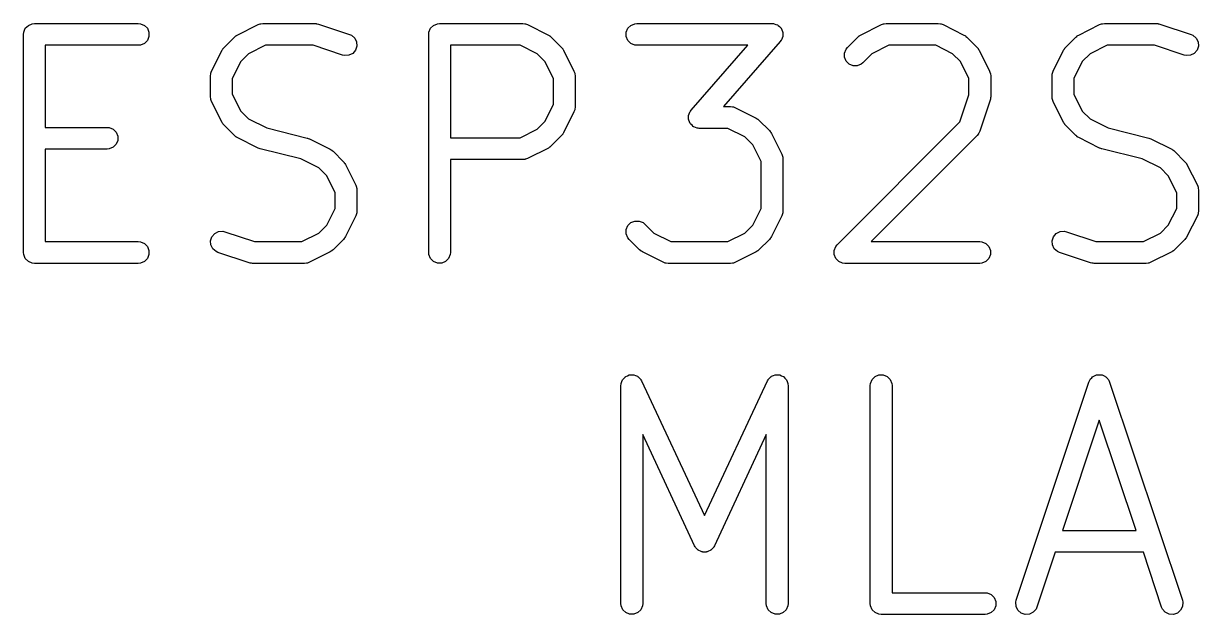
# Model space of a CAD drawing. Extents: x 0.22 to 2.57, y 0.23 to 2.1.
# Drawn here: x 1.0469 to 1.4709, y 1.5778 to 1.7911 of the extents above; entities that cross this region are included whole.
import ezdxf

# ---------------------------------------------------------------- set-up
doc = ezdxf.new("R2010")
doc.units = 0
doc.header["$MEASUREMENT"] = 0
doc.layers.add('BLACK', color=7, linetype='CONTINUOUS')

msp = doc.modelspace()

# ---------------------------------------------------------------- linework, layer by layer
at = {"layer": 'BLACK', "linetype": 'CONTINUOUS'}
for p, q in [((1.04753, 1.7894), (1.04862, 1.79048)), ((1.04862, 1.79048), (1.05004, 1.79107)), ((1.05004, 1.79107), (1.05081, 1.79115)), ((1.05081, 1.79115), (1.0883, 1.79115)), ((1.0883, 1.79115), (1.08907, 1.79107)), ((1.08907, 1.79107), (1.09049, 1.79048)), ((1.09049, 1.79048), (1.09157, 1.7894)), ((1.12404, 1.78698), (1.13154, 1.79073)), ((1.13154, 1.79073), (1.13226, 1.79101)), ((1.13226, 1.79101), (1.1324, 1.79102)), ((1.1324, 1.79102), (1.13253, 1.79107)), ((1.13253, 1.79107), (1.1333, 1.79115)), ((1.1333, 1.79115), (1.15204, 1.79115)), ((1.15204, 1.79115), (1.15243, 1.79111)), ((1.15243, 1.79111), (1.15254, 1.79112)), ((1.15254, 1.79112), (1.15267, 1.79108)), ((1.15267, 1.79108), (1.15281, 1.79107)), ((1.15281, 1.79107), (1.15291, 1.79103)), ((1.15291, 1.79103), (1.15329, 1.79094)), ((1.15329, 1.79094), (1.16454, 1.78719)), ((1.19376, 1.7894), (1.19485, 1.79048)), ((1.19485, 1.79048), (1.19627, 1.79107)), ((1.19627, 1.79107), (1.19704, 1.79115)), ((1.19704, 1.79115), (1.22703, 1.79115)), ((1.22703, 1.79115), (1.2278, 1.79107)), ((1.2278, 1.79107), (1.22793, 1.79102)), ((1.22793, 1.79102), (1.22807, 1.79101)), ((1.22807, 1.79101), (1.22879, 1.79073)), ((1.22879, 1.79073), (1.23629, 1.78698)), ((1.26501, 1.7894), (1.26609, 1.79048)), ((1.26609, 1.79048), (1.26751, 1.79107)), ((1.26751, 1.79107), (1.26828, 1.79115)), ((1.26828, 1.79115), (1.31702, 1.79115)), ((1.31702, 1.79115), (1.31743, 1.79111)), ((1.31743, 1.79111), (1.31753, 1.79111)), ((1.31753, 1.79111), (1.3176, 1.79109)), ((1.3176, 1.79109), (1.31779, 1.79107)), ((1.31779, 1.79107), (1.31838, 1.79083)), ((1.31838, 1.79083), (1.31899, 1.79062)), ((1.31899, 1.79062), (1.31909, 1.79053)), ((1.31909, 1.79053), (1.31921, 1.79048)), ((1.31921, 1.79048), (1.31966, 1.79003)), ((1.31966, 1.79003), (1.32014, 1.78961)), ((1.32014, 1.78961), (1.3202, 1.78949)), ((1.34901, 1.78698), (1.35651, 1.79073)), ((1.35651, 1.79073), (1.35723, 1.79101)), ((1.35723, 1.79101), (1.35737, 1.79102)), ((1.35737, 1.79102), (1.3575, 1.79107)), ((1.3575, 1.79107), (1.35827, 1.79115)), ((1.35827, 1.79115), (1.37702, 1.79115)), ((1.37702, 1.79115), (1.37778, 1.79107)), ((1.37778, 1.79107), (1.37791, 1.79102)), ((1.37791, 1.79102), (1.37806, 1.79101)), ((1.37806, 1.79101), (1.37878, 1.79073)), ((1.37878, 1.79073), (1.38628, 1.78698)), ((1.42775, 1.78698), (1.43525, 1.79073)), ((1.43525, 1.79073), (1.43597, 1.79101)), ((1.43597, 1.79101), (1.43611, 1.79102)), ((1.43611, 1.79102), (1.43624, 1.79107)), ((1.43624, 1.79107), (1.43701, 1.79115)), ((1.43701, 1.79115), (1.45576, 1.79115)), ((1.45576, 1.79115), (1.45614, 1.79111)), ((1.45614, 1.79111), (1.45625, 1.79112)), ((1.45625, 1.79112), (1.45638, 1.79108)), ((1.45638, 1.79108), (1.45652, 1.79107)), ((1.45652, 1.79107), (1.45662, 1.79103)), ((1.45662, 1.79103), (1.457, 1.79094)), ((1.457, 1.79094), (1.46825, 1.78719)), ((1.04687, 1.78721), (1.04694, 1.78798)), ((1.04687, 1.70847), (1.04687, 1.78721)), ((1.04694, 1.78798), (1.04753, 1.7894)), ((1.09157, 1.7894), (1.09216, 1.78798)), ((1.09216, 1.78644), (1.09157, 1.78502)), ((1.09216, 1.78798), (1.09216, 1.78644)), ((1.11926, 1.78249), (1.12301, 1.78624)), ((1.12301, 1.78624), (1.12331, 1.78649)), ((1.12331, 1.78649), (1.12338, 1.78657)), ((1.12338, 1.78657), (1.1235, 1.78664)), ((1.1235, 1.78664), (1.12361, 1.78673)), ((1.12361, 1.78673), (1.12371, 1.78677)), ((1.12371, 1.78677), (1.12404, 1.78698)), ((1.16454, 1.78719), (1.16524, 1.78688)), ((1.16524, 1.78688), (1.1664, 1.78587)), ((1.1664, 1.78587), (1.16709, 1.7845)), ((1.1931, 1.78721), (1.19318, 1.78798)), ((1.1931, 1.70847), (1.1931, 1.78721)), ((1.19318, 1.78798), (1.19376, 1.7894)), ((1.23629, 1.78698), (1.23662, 1.78677)), ((1.23662, 1.78677), (1.23672, 1.78673)), ((1.23672, 1.78673), (1.23683, 1.78664)), ((1.23683, 1.78664), (1.23695, 1.78657)), ((1.23695, 1.78657), (1.23702, 1.78649)), ((1.23702, 1.78649), (1.23732, 1.78624)), ((1.23732, 1.78624), (1.24107, 1.78249)), ((1.26442, 1.78798), (1.26501, 1.7894)), ((1.26442, 1.78644), (1.26442, 1.78798)), ((1.26501, 1.78502), (1.26442, 1.78644)), ((1.3202, 1.78949), (1.3203, 1.7894)), ((1.3203, 1.7894), (1.32054, 1.78881)), ((1.32064, 1.78585), (1.32043, 1.78524)), ((1.32054, 1.78881), (1.32082, 1.78823)), ((1.32088, 1.78644), (1.32064, 1.78585)), ((1.32082, 1.78823), (1.32083, 1.7881)), ((1.32083, 1.7881), (1.32088, 1.78798)), ((1.32088, 1.78798), (1.32088, 1.78734)), ((1.32088, 1.78734), (1.32093, 1.7867)), ((1.32093, 1.7867), (1.32088, 1.78657)), ((1.32088, 1.78657), (1.32088, 1.78644)), ((1.34424, 1.78249), (1.34798, 1.78624)), ((1.34798, 1.78624), (1.34829, 1.78649)), ((1.34829, 1.78649), (1.34835, 1.78657)), ((1.34835, 1.78657), (1.34847, 1.78664)), ((1.34847, 1.78664), (1.34858, 1.78673)), ((1.34858, 1.78673), (1.34868, 1.78677)), ((1.34868, 1.78677), (1.34901, 1.78698)), ((1.38628, 1.78698), (1.38661, 1.78677)), ((1.38661, 1.78677), (1.3867, 1.78673)), ((1.3867, 1.78673), (1.38681, 1.78664)), ((1.38681, 1.78664), (1.38693, 1.78657)), ((1.38693, 1.78657), (1.387, 1.78649)), ((1.387, 1.78649), (1.3873, 1.78624)), ((1.3873, 1.78624), (1.39105, 1.78249)), ((1.42298, 1.78249), (1.42672, 1.78624)), ((1.42672, 1.78624), (1.42703, 1.78649)), ((1.42703, 1.78649), (1.42709, 1.78657)), ((1.42709, 1.78657), (1.42721, 1.78664)), ((1.42721, 1.78664), (1.42732, 1.78673)), ((1.42732, 1.78673), (1.42742, 1.78677)), ((1.42742, 1.78677), (1.42775, 1.78698)), ((1.46825, 1.78719), (1.46895, 1.78688)), ((1.46895, 1.78688), (1.47011, 1.78587)), ((1.47011, 1.78587), (1.4708, 1.7845)), ((1.0883, 1.78327), (1.05474, 1.78327)), ((1.05474, 1.78327), (1.05474, 1.75365)), ((1.08907, 1.78335), (1.0883, 1.78327)), ((1.09049, 1.78394), (1.08907, 1.78335)), ((1.09157, 1.78502), (1.09049, 1.78394)), ((1.11478, 1.77397), (1.11853, 1.78147)), ((1.11853, 1.78147), (1.11873, 1.7818)), ((1.11873, 1.7818), (1.11877, 1.7819)), ((1.11877, 1.7819), (1.11886, 1.78201)), ((1.11886, 1.78201), (1.11894, 1.78212)), ((1.11894, 1.78212), (1.11902, 1.78219)), ((1.11902, 1.78219), (1.11926, 1.78249)), ((1.13423, 1.78327), (1.12813, 1.78022)), ((1.1514, 1.78327), (1.13423, 1.78327)), ((1.16205, 1.77972), (1.1514, 1.78327)), ((1.16671, 1.78151), (1.16571, 1.78035)), ((1.1672, 1.78297), (1.16671, 1.78151)), ((1.16709, 1.7845), (1.1672, 1.78297)), ((1.2261, 1.78327), (1.20097, 1.78327)), ((1.20097, 1.78327), (1.20097, 1.7499)), ((1.2322, 1.78022), (1.2261, 1.78327)), ((1.24107, 1.78249), (1.24131, 1.78219)), ((1.24131, 1.78219), (1.24139, 1.78212)), ((1.24139, 1.78212), (1.24147, 1.78201)), ((1.24147, 1.78201), (1.24156, 1.7819)), ((1.24156, 1.7819), (1.2416, 1.7818)), ((1.2416, 1.7818), (1.2418, 1.78147)), ((1.2418, 1.78147), (1.24555, 1.77397)), ((1.26609, 1.78394), (1.26501, 1.78502)), ((1.26751, 1.78335), (1.26609, 1.78394)), ((1.26828, 1.78327), (1.26751, 1.78335)), ((1.30835, 1.78327), (1.26828, 1.78327)), ((1.28781, 1.75981), (1.30835, 1.78327)), ((1.31999, 1.78462), (1.29945, 1.76115)), ((1.32022, 1.78495), (1.31999, 1.78462)), ((1.3203, 1.78502), (1.32022, 1.78495)), ((1.32033, 1.78509), (1.3203, 1.78502)), ((1.32043, 1.78524), (1.32033, 1.78509)), ((1.34316, 1.78048), (1.34375, 1.7819)), ((1.34375, 1.7819), (1.34424, 1.78249)), ((1.3592, 1.78327), (1.3531, 1.78022)), ((1.37609, 1.78327), (1.3592, 1.78327)), ((1.38218, 1.78022), (1.37609, 1.78327)), ((1.39105, 1.78249), (1.3913, 1.78219)), ((1.3913, 1.78219), (1.39137, 1.78212)), ((1.39137, 1.78212), (1.39145, 1.78201)), ((1.39145, 1.78201), (1.39154, 1.7819)), ((1.39154, 1.7819), (1.39158, 1.7818)), ((1.39158, 1.7818), (1.39179, 1.78147)), ((1.39179, 1.78147), (1.39553, 1.77397)), ((1.41849, 1.77397), (1.42224, 1.78147)), ((1.42224, 1.78147), (1.42245, 1.7818)), ((1.42245, 1.7818), (1.42249, 1.7819)), ((1.42249, 1.7819), (1.42257, 1.78201)), ((1.42257, 1.78201), (1.42265, 1.78212)), ((1.42265, 1.78212), (1.42273, 1.78219)), ((1.42273, 1.78219), (1.42298, 1.78249)), ((1.43794, 1.78327), (1.43184, 1.78022)), ((1.45512, 1.78327), (1.43794, 1.78327)), ((1.46576, 1.77972), (1.45512, 1.78327)), ((1.47042, 1.78151), (1.46942, 1.78035)), ((1.47091, 1.78297), (1.47042, 1.78151)), ((1.4708, 1.7845), (1.47091, 1.78297)), ((1.12528, 1.77738), (1.12223, 1.77128)), ((1.12813, 1.78022), (1.12528, 1.77738)), ((1.1628, 1.77955), (1.16205, 1.77972)), ((1.16433, 1.77966), (1.1628, 1.77955)), ((1.16571, 1.78035), (1.16433, 1.77966)), ((1.23505, 1.77738), (1.2322, 1.78022)), ((1.2381, 1.77128), (1.23505, 1.77738)), ((1.34316, 1.77894), (1.34316, 1.78048)), ((1.34375, 1.77752), (1.34316, 1.77894)), ((1.34483, 1.77644), (1.34375, 1.77752)), ((1.3498, 1.77693), (1.34921, 1.77644)), ((1.3531, 1.78022), (1.3498, 1.77693)), ((1.38503, 1.77738), (1.38218, 1.78022)), ((1.38808, 1.77128), (1.38503, 1.77738)), ((1.42899, 1.77738), (1.42595, 1.77128)), ((1.43184, 1.78022), (1.42899, 1.77738)), ((1.46651, 1.77955), (1.46576, 1.77972)), ((1.46804, 1.77966), (1.46651, 1.77955)), ((1.46942, 1.78035), (1.46804, 1.77966)), ((1.11436, 1.77221), (1.11444, 1.77298)), ((1.11444, 1.77298), (1.11449, 1.77311)), ((1.11449, 1.77311), (1.1145, 1.77325)), ((1.1145, 1.77325), (1.11478, 1.77397)), ((1.24555, 1.77397), (1.24583, 1.77325)), ((1.24583, 1.77325), (1.24584, 1.77311)), ((1.24584, 1.77311), (1.24589, 1.77298)), ((1.24589, 1.77298), (1.24597, 1.77221)), ((1.34625, 1.77585), (1.34483, 1.77644)), ((1.34779, 1.77585), (1.34625, 1.77585)), ((1.34921, 1.77644), (1.34779, 1.77585)), ((1.39553, 1.77397), (1.39581, 1.77325)), ((1.39581, 1.77325), (1.39582, 1.77311)), ((1.39582, 1.77311), (1.39587, 1.77298)), ((1.39587, 1.77298), (1.39595, 1.77221)), ((1.41807, 1.77221), (1.41815, 1.77298)), ((1.41815, 1.77298), (1.4182, 1.77311)), ((1.4182, 1.77311), (1.41821, 1.77325)), ((1.41821, 1.77325), (1.41849, 1.77397)), ((1.11436, 1.76471), (1.11436, 1.77221)), ((1.12223, 1.77128), (1.12223, 1.76564)), ((1.2381, 1.76189), (1.2381, 1.77128)), ((1.24597, 1.77221), (1.24597, 1.76096)), ((1.38808, 1.76535), (1.38808, 1.77128)), ((1.39595, 1.77221), (1.39595, 1.76471)), ((1.41807, 1.76471), (1.41807, 1.77221)), ((1.42595, 1.77128), (1.42595, 1.76564)), ((1.11444, 1.76394), (1.11436, 1.76471)), ((1.12223, 1.76564), (1.12528, 1.75954)), ((1.38482, 1.75559), (1.38808, 1.76535)), ((1.39592, 1.76422), (1.39589, 1.76408)), ((1.39595, 1.76471), (1.39591, 1.76432)), ((1.39591, 1.76432), (1.39592, 1.76422)), ((1.41815, 1.76394), (1.41807, 1.76471)), ((1.42595, 1.76564), (1.42899, 1.75954)), ((1.11449, 1.76381), (1.11444, 1.76394)), ((1.1145, 1.76367), (1.11449, 1.76381)), ((1.11478, 1.76295), (1.1145, 1.76367)), ((1.11853, 1.75545), (1.11478, 1.76295)), ((1.23505, 1.7558), (1.2381, 1.76189)), ((1.24583, 1.75992), (1.24555, 1.7592)), ((1.24584, 1.76006), (1.24583, 1.75992)), ((1.24589, 1.76019), (1.24584, 1.76006)), ((1.24597, 1.76096), (1.24589, 1.76019)), ((1.29945, 1.76115), (1.30202, 1.76115)), ((1.30202, 1.76115), (1.30279, 1.76107)), ((1.30279, 1.76107), (1.30292, 1.76102)), ((1.30292, 1.76102), (1.30306, 1.76101)), ((1.30306, 1.76101), (1.30379, 1.76073)), ((1.30379, 1.76073), (1.31128, 1.75698)), ((1.39575, 1.76347), (1.392, 1.75222)), ((1.39583, 1.76385), (1.39575, 1.76347)), ((1.39587, 1.76394), (1.39583, 1.76385)), ((1.39589, 1.76408), (1.39587, 1.76394)), ((1.4182, 1.76381), (1.41815, 1.76394)), ((1.41821, 1.76367), (1.4182, 1.76381)), ((1.41849, 1.76295), (1.41821, 1.76367)), ((1.42224, 1.75545), (1.41849, 1.76295)), ((1.12528, 1.75954), (1.12813, 1.7567)), ((1.12813, 1.7567), (1.13467, 1.75343)), ((1.2322, 1.75295), (1.23505, 1.7558)), ((1.24555, 1.7592), (1.2418, 1.7517)), ((1.28687, 1.75772), (1.28691, 1.75785)), ((1.28691, 1.75708), (1.28687, 1.75772)), ((1.28691, 1.75798), (1.28716, 1.75857)), ((1.28691, 1.75785), (1.28691, 1.75798)), ((1.28691, 1.75644), (1.28691, 1.75708)), ((1.28697, 1.75632), (1.28691, 1.75644)), ((1.28697, 1.75619), (1.28697, 1.75632)), ((1.28726, 1.75562), (1.28697, 1.75619)), ((1.28716, 1.75857), (1.28736, 1.75918)), ((1.28736, 1.75918), (1.28747, 1.75933)), ((1.28747, 1.75933), (1.2875, 1.7594)), ((1.2875, 1.7594), (1.28758, 1.75947)), ((1.28758, 1.75947), (1.28781, 1.75981)), ((1.31128, 1.75698), (1.31162, 1.75678)), ((1.31162, 1.75678), (1.31171, 1.75674)), ((1.31171, 1.75674), (1.31182, 1.75665)), ((1.31182, 1.75665), (1.31194, 1.75657)), ((1.31194, 1.75657), (1.31201, 1.75649)), ((1.31201, 1.75649), (1.31231, 1.75625)), ((1.31231, 1.75625), (1.31606, 1.7525)), ((1.42899, 1.75954), (1.43184, 1.7567)), ((1.43184, 1.7567), (1.43838, 1.75343)), ((1.05474, 1.75365), (1.07705, 1.75365)), ((1.07705, 1.75365), (1.07782, 1.75357)), ((1.07782, 1.75357), (1.07924, 1.75299)), ((1.07924, 1.75299), (1.08033, 1.7519)), ((1.08033, 1.7519), (1.08091, 1.75048)), ((1.11873, 1.75512), (1.11853, 1.75545)), ((1.11877, 1.75503), (1.11873, 1.75512)), ((1.11886, 1.75492), (1.11877, 1.75503)), ((1.11894, 1.7548), (1.11886, 1.75492)), ((1.11902, 1.75473), (1.11894, 1.7548)), ((1.11926, 1.75443), (1.11902, 1.75473)), ((1.12301, 1.75068), (1.11926, 1.75443)), ((1.13467, 1.75343), (1.14925, 1.74978)), ((1.2261, 1.7499), (1.2322, 1.75295)), ((1.2418, 1.7517), (1.2416, 1.75137)), ((1.2875, 1.75503), (1.28726, 1.75562)), ((1.2876, 1.75493), (1.2875, 1.75503)), ((1.28766, 1.75481), (1.2876, 1.75493)), ((1.28814, 1.75439), (1.28766, 1.75481)), ((1.28859, 1.75394), (1.28814, 1.75439)), ((1.28871, 1.75389), (1.28859, 1.75394)), ((1.28881, 1.7538), (1.28871, 1.75389)), ((1.28942, 1.7536), (1.28881, 1.7538)), ((1.29001, 1.75335), (1.28942, 1.7536)), ((1.2902, 1.75333), (1.29001, 1.75335)), ((1.29027, 1.75331), (1.2902, 1.75333)), ((1.29037, 1.75332), (1.29027, 1.75331)), ((1.29078, 1.75328), (1.29037, 1.75332)), ((1.3011, 1.75328), (1.29078, 1.75328)), ((1.30719, 1.75023), (1.3011, 1.75328)), ((1.31606, 1.7525), (1.3163, 1.7522)), ((1.3163, 1.7522), (1.31638, 1.75213)), ((1.31638, 1.75213), (1.31646, 1.75201)), ((1.31646, 1.75201), (1.31655, 1.7519)), ((1.31655, 1.7519), (1.31659, 1.7518)), ((1.31659, 1.7518), (1.31679, 1.75147)), ((1.31679, 1.75147), (1.32054, 1.74398)), ((1.34049, 1.71125), (1.38482, 1.75559)), ((1.39168, 1.75151), (1.39159, 1.75141)), ((1.392, 1.75222), (1.39168, 1.75151)), ((1.42245, 1.75512), (1.42224, 1.75545)), ((1.42249, 1.75503), (1.42245, 1.75512)), ((1.42257, 1.75492), (1.42249, 1.75503)), ((1.42265, 1.7548), (1.42257, 1.75492)), ((1.42273, 1.75473), (1.42265, 1.7548)), ((1.42298, 1.75443), (1.42273, 1.75473)), ((1.42672, 1.75068), (1.42298, 1.75443)), ((1.43838, 1.75343), (1.45296, 1.74978)), ((1.08033, 1.74753), (1.07924, 1.74644)), ((1.08091, 1.74895), (1.08033, 1.74753)), ((1.08091, 1.75048), (1.08091, 1.74895)), ((1.12331, 1.75043), (1.12301, 1.75068)), ((1.12338, 1.75035), (1.12331, 1.75043)), ((1.1235, 1.75028), (1.12338, 1.75035)), ((1.12361, 1.75019), (1.1235, 1.75028)), ((1.12371, 1.75015), (1.12361, 1.75019)), ((1.12404, 1.74994), (1.12371, 1.75015)), ((1.13154, 1.74619), (1.12404, 1.74994)), ((1.14925, 1.74978), (1.14931, 1.74976)), ((1.14931, 1.74976), (1.14933, 1.74976)), ((1.14933, 1.74976), (1.14965, 1.74964)), ((1.14965, 1.74964), (1.14998, 1.74952)), ((1.14998, 1.74952), (1.15, 1.74951)), ((1.15, 1.74951), (1.15005, 1.74949)), ((1.15005, 1.74949), (1.15755, 1.74574)), ((1.20097, 1.7499), (1.2261, 1.7499)), ((1.24107, 1.75068), (1.23732, 1.74693)), ((1.24131, 1.75098), (1.24107, 1.75068)), ((1.24139, 1.75105), (1.24131, 1.75098)), ((1.24147, 1.75117), (1.24139, 1.75105)), ((1.24156, 1.75128), (1.24147, 1.75117)), ((1.2416, 1.75137), (1.24156, 1.75128)), ((1.31004, 1.74738), (1.30719, 1.75023)), ((1.31309, 1.74129), (1.31004, 1.74738)), ((1.39105, 1.75068), (1.35277, 1.71241)), ((1.39154, 1.75128), (1.39105, 1.75068)), ((1.39159, 1.75141), (1.39154, 1.75128)), ((1.42703, 1.75043), (1.42672, 1.75068)), ((1.42709, 1.75035), (1.42703, 1.75043)), ((1.42721, 1.75028), (1.42709, 1.75035)), ((1.42732, 1.75019), (1.42721, 1.75028)), ((1.42742, 1.75015), (1.42732, 1.75019)), ((1.42775, 1.74994), (1.42742, 1.75015)), ((1.43525, 1.74619), (1.42775, 1.74994)), ((1.45296, 1.74978), (1.45302, 1.74976)), ((1.45302, 1.74976), (1.45305, 1.74976)), ((1.45305, 1.74976), (1.45337, 1.74964)), ((1.45337, 1.74964), (1.45369, 1.74952)), ((1.45369, 1.74952), (1.45371, 1.74951)), ((1.45371, 1.74951), (1.45377, 1.74949)), ((1.45377, 1.74949), (1.46127, 1.74574)), ((1.07705, 1.74578), (1.05474, 1.74578)), ((1.05474, 1.74578), (1.05474, 1.71241)), ((1.07782, 1.74585), (1.07705, 1.74578)), ((1.07924, 1.74644), (1.07782, 1.74585)), ((1.13159, 1.74617), (1.13154, 1.74619)), ((1.13161, 1.74615), (1.13159, 1.74617)), ((1.13194, 1.74604), (1.13161, 1.74615)), ((1.13226, 1.74592), (1.13194, 1.74604)), ((1.13228, 1.74591), (1.13226, 1.74592)), ((1.13234, 1.74589), (1.13228, 1.74591)), ((1.14692, 1.74225), (1.13234, 1.74589)), ((1.15755, 1.74574), (1.15788, 1.74553)), ((1.15788, 1.74553), (1.15798, 1.74549)), ((1.15798, 1.74549), (1.15809, 1.7454)), ((1.15809, 1.7454), (1.15821, 1.74532)), ((1.15821, 1.74532), (1.15828, 1.74525)), ((1.15828, 1.74525), (1.15858, 1.745)), ((1.15858, 1.745), (1.16233, 1.74125)), ((1.23629, 1.74619), (1.22879, 1.74244)), ((1.23662, 1.7464), (1.23629, 1.74619)), ((1.23672, 1.74644), (1.23662, 1.7464)), ((1.23683, 1.74653), (1.23672, 1.74644)), ((1.23695, 1.7466), (1.23683, 1.74653)), ((1.23702, 1.74668), (1.23695, 1.7466)), ((1.23732, 1.74693), (1.23702, 1.74668)), ((1.32054, 1.74398), (1.32082, 1.74325)), ((1.32082, 1.74325), (1.32083, 1.74311)), ((1.32083, 1.74311), (1.32088, 1.74298)), ((1.32088, 1.74298), (1.32096, 1.74221)), ((1.4353, 1.74617), (1.43525, 1.74619)), ((1.43533, 1.74615), (1.4353, 1.74617)), ((1.43565, 1.74604), (1.43533, 1.74615)), ((1.43597, 1.74592), (1.43565, 1.74604)), ((1.436, 1.74591), (1.43597, 1.74592)), ((1.43605, 1.74589), (1.436, 1.74591)), ((1.45063, 1.74225), (1.43605, 1.74589)), ((1.46127, 1.74574), (1.4616, 1.74553)), ((1.4616, 1.74553), (1.46169, 1.74549)), ((1.46169, 1.74549), (1.4618, 1.7454)), ((1.4618, 1.7454), (1.46192, 1.74532)), ((1.46192, 1.74532), (1.46199, 1.74525)), ((1.46199, 1.74525), (1.46229, 1.745)), ((1.46229, 1.745), (1.46604, 1.74125)), ((1.15346, 1.73898), (1.14692, 1.74225)), ((1.15631, 1.73613), (1.15346, 1.73898)), ((1.16233, 1.74125), (1.16257, 1.74095)), ((1.16257, 1.74095), (1.16265, 1.74088)), ((1.16265, 1.74088), (1.16273, 1.74076)), ((1.16273, 1.74076), (1.16282, 1.74065)), ((1.16282, 1.74065), (1.16286, 1.74056)), ((1.16286, 1.74056), (1.16306, 1.74023)), ((1.16306, 1.74023), (1.16681, 1.73273)), ((1.22703, 1.74203), (1.20097, 1.74203)), ((1.20097, 1.74203), (1.20097, 1.70847)), ((1.2278, 1.7421), (1.22703, 1.74203)), ((1.22793, 1.74216), (1.2278, 1.7421)), ((1.22807, 1.74217), (1.22793, 1.74216)), ((1.22879, 1.74244), (1.22807, 1.74217)), ((1.31309, 1.7244), (1.31309, 1.74129)), ((1.32096, 1.74221), (1.32096, 1.72347)), ((1.45717, 1.73898), (1.45063, 1.74225)), ((1.46002, 1.73613), (1.45717, 1.73898)), ((1.46604, 1.74125), (1.46629, 1.74095)), ((1.46629, 1.74095), (1.46636, 1.74088)), ((1.46636, 1.74088), (1.46644, 1.74076)), ((1.46644, 1.74076), (1.46653, 1.74065)), ((1.46653, 1.74065), (1.46657, 1.74056)), ((1.46657, 1.74056), (1.46678, 1.74023)), ((1.46678, 1.74023), (1.47053, 1.73273)), ((1.15936, 1.73004), (1.15631, 1.73613)), ((1.46307, 1.73004), (1.46002, 1.73613)), ((1.16681, 1.73273), (1.16709, 1.73201)), ((1.16709, 1.73201), (1.1671, 1.73186)), ((1.1671, 1.73186), (1.16715, 1.73173)), ((1.16715, 1.73173), (1.16723, 1.73097)), ((1.16723, 1.73097), (1.16723, 1.72347)), ((1.47053, 1.73273), (1.4708, 1.73201)), ((1.4708, 1.73201), (1.47081, 1.73186)), ((1.47081, 1.73186), (1.47087, 1.73173)), ((1.47087, 1.73173), (1.47094, 1.73097)), ((1.47094, 1.73097), (1.47094, 1.72347)), ((1.15936, 1.7244), (1.15936, 1.73004)), ((1.46307, 1.7244), (1.46307, 1.73004)), ((1.15631, 1.7183), (1.15936, 1.7244)), ((1.16709, 1.72243), (1.16681, 1.72171)), ((1.1671, 1.72257), (1.16709, 1.72243)), ((1.16715, 1.7227), (1.1671, 1.72257)), ((1.16723, 1.72347), (1.16715, 1.7227)), ((1.31004, 1.7183), (1.31309, 1.7244)), ((1.32082, 1.72243), (1.32054, 1.72171)), ((1.32083, 1.72257), (1.32082, 1.72243)), ((1.32088, 1.7227), (1.32083, 1.72257)), ((1.32096, 1.72347), (1.32088, 1.7227)), ((1.46002, 1.7183), (1.46307, 1.7244)), ((1.4708, 1.72243), (1.47053, 1.72171)), ((1.47081, 1.72257), (1.4708, 1.72243)), ((1.47087, 1.7227), (1.47081, 1.72257)), ((1.47094, 1.72347), (1.47087, 1.7227)), ((1.15346, 1.71545), (1.15631, 1.7183)), ((1.16681, 1.72171), (1.16306, 1.71421)), ((1.26442, 1.71674), (1.26501, 1.71816)), ((1.26501, 1.71816), (1.26609, 1.71924)), ((1.26609, 1.71924), (1.26751, 1.71983)), ((1.26751, 1.71983), (1.26905, 1.71983)), ((1.26905, 1.71983), (1.27047, 1.71924)), ((1.27047, 1.71924), (1.27106, 1.71875)), ((1.27106, 1.71875), (1.27436, 1.71545)), ((1.30719, 1.71545), (1.31004, 1.7183)), ((1.32054, 1.72171), (1.31679, 1.71421)), ((1.45717, 1.71545), (1.46002, 1.7183)), ((1.47053, 1.72171), (1.46678, 1.71421)), ((1.11439, 1.71271), (1.11488, 1.71417)), ((1.11488, 1.71417), (1.11588, 1.71533)), ((1.11588, 1.71533), (1.11726, 1.71602)), ((1.11726, 1.71602), (1.11879, 1.71612)), ((1.11879, 1.71612), (1.11954, 1.71595)), ((1.11954, 1.71595), (1.13019, 1.71241)), ((1.14736, 1.71241), (1.15346, 1.71545)), ((1.16257, 1.71349), (1.16233, 1.71318)), ((1.16265, 1.71355), (1.16257, 1.71349)), ((1.16273, 1.71367), (1.16265, 1.71355)), ((1.16282, 1.71378), (1.16273, 1.71367)), ((1.16286, 1.71388), (1.16282, 1.71378)), ((1.16306, 1.71421), (1.16286, 1.71388)), ((1.26442, 1.7152), (1.26442, 1.71674)), ((1.26501, 1.71378), (1.26442, 1.7152)), ((1.2655, 1.71318), (1.26501, 1.71378)), ((1.27436, 1.71545), (1.28046, 1.71241)), ((1.3011, 1.71241), (1.30719, 1.71545)), ((1.3163, 1.71349), (1.31606, 1.71318)), ((1.31638, 1.71355), (1.3163, 1.71349)), ((1.31646, 1.71367), (1.31638, 1.71355)), ((1.31655, 1.71378), (1.31646, 1.71367)), ((1.31659, 1.71388), (1.31655, 1.71378)), ((1.31679, 1.71421), (1.31659, 1.71388)), ((1.4181, 1.71271), (1.41859, 1.71417)), ((1.41859, 1.71417), (1.4196, 1.71533)), ((1.4196, 1.71533), (1.42097, 1.71602)), ((1.42097, 1.71602), (1.4225, 1.71612)), ((1.4225, 1.71612), (1.42325, 1.71595)), ((1.42325, 1.71595), (1.4339, 1.71241)), ((1.45108, 1.71241), (1.45717, 1.71545)), ((1.46629, 1.71349), (1.46604, 1.71318)), ((1.46636, 1.71355), (1.46629, 1.71349)), ((1.46644, 1.71367), (1.46636, 1.71355)), ((1.46653, 1.71378), (1.46644, 1.71367)), ((1.46657, 1.71388), (1.46653, 1.71378)), ((1.46678, 1.71421), (1.46657, 1.71388)), ((1.05474, 1.71241), (1.0883, 1.71241)), ((1.0883, 1.71241), (1.08907, 1.71233)), ((1.08907, 1.71233), (1.09049, 1.71174)), ((1.09049, 1.71174), (1.09157, 1.71066)), ((1.09157, 1.71066), (1.09216, 1.70924)), ((1.09216, 1.70924), (1.09216, 1.7077)), ((1.1145, 1.71118), (1.11439, 1.71271)), ((1.11519, 1.7098), (1.1145, 1.71118)), ((1.11635, 1.7088), (1.11519, 1.7098)), ((1.13019, 1.71241), (1.14736, 1.71241)), ((1.15809, 1.70903), (1.15798, 1.70894)), ((1.15821, 1.70911), (1.15809, 1.70903)), ((1.15828, 1.70919), (1.15821, 1.70911)), ((1.15858, 1.70943), (1.15828, 1.70919)), ((1.16233, 1.71318), (1.15858, 1.70943)), ((1.26924, 1.70943), (1.2655, 1.71318)), ((1.26955, 1.70919), (1.26924, 1.70943)), ((1.26961, 1.70911), (1.26955, 1.70919)), ((1.26973, 1.70903), (1.26961, 1.70911)), ((1.26984, 1.70894), (1.26973, 1.70903)), ((1.28046, 1.71241), (1.3011, 1.71241)), ((1.31182, 1.70903), (1.31171, 1.70894)), ((1.31194, 1.70911), (1.31182, 1.70903)), ((1.31201, 1.70919), (1.31194, 1.70911)), ((1.31231, 1.70943), (1.31201, 1.70919)), ((1.31606, 1.71318), (1.31231, 1.70943)), ((1.33941, 1.70924), (1.34, 1.71066)), ((1.33941, 1.7077), (1.33941, 1.70924)), ((1.34, 1.71066), (1.34049, 1.71125)), ((1.35277, 1.71241), (1.39201, 1.71241)), ((1.39201, 1.71241), (1.39278, 1.71233)), ((1.39278, 1.71233), (1.3942, 1.71174)), ((1.3942, 1.71174), (1.39529, 1.71066)), ((1.39529, 1.71066), (1.39587, 1.70924)), ((1.39587, 1.70924), (1.39587, 1.7077)), ((1.41821, 1.71118), (1.4181, 1.71271)), ((1.4189, 1.7098), (1.41821, 1.71118)), ((1.42006, 1.7088), (1.4189, 1.7098)), ((1.4339, 1.71241), (1.45108, 1.71241)), ((1.4618, 1.70903), (1.46169, 1.70894)), ((1.46192, 1.70911), (1.4618, 1.70903)), ((1.46199, 1.70919), (1.46192, 1.70911)), ((1.46229, 1.70943), (1.46199, 1.70919)), ((1.46604, 1.71318), (1.46229, 1.70943)), ((1.04694, 1.7077), (1.04687, 1.70847)), ((1.04753, 1.70628), (1.04694, 1.7077)), ((1.04862, 1.7052), (1.04753, 1.70628)), ((1.05004, 1.70461), (1.04862, 1.7052)), ((1.09049, 1.7052), (1.08907, 1.70461)), ((1.09157, 1.70628), (1.09049, 1.7052)), ((1.09216, 1.7077), (1.09157, 1.70628)), ((1.11705, 1.70848), (1.11635, 1.7088)), ((1.1283, 1.70473), (1.11705, 1.70848)), ((1.15005, 1.70495), (1.14933, 1.70467)), ((1.15755, 1.7087), (1.15005, 1.70495)), ((1.15788, 1.7089), (1.15755, 1.7087)), ((1.15798, 1.70894), (1.15788, 1.7089)), ((1.19318, 1.7077), (1.1931, 1.70847)), ((1.19376, 1.70628), (1.19318, 1.7077)), ((1.19485, 1.7052), (1.19376, 1.70628)), ((1.19627, 1.70461), (1.19485, 1.7052)), ((1.19923, 1.7052), (1.19781, 1.70461)), ((1.20031, 1.70628), (1.19923, 1.7052)), ((1.2009, 1.7077), (1.20031, 1.70628)), ((1.20097, 1.70847), (1.2009, 1.7077)), ((1.26994, 1.7089), (1.26984, 1.70894)), ((1.27027, 1.7087), (1.26994, 1.7089)), ((1.27777, 1.70495), (1.27027, 1.7087)), ((1.27849, 1.70467), (1.27777, 1.70495)), ((1.30379, 1.70495), (1.30306, 1.70467)), ((1.31128, 1.7087), (1.30379, 1.70495)), ((1.31162, 1.7089), (1.31128, 1.7087)), ((1.31171, 1.70894), (1.31162, 1.7089)), ((1.34, 1.70628), (1.33941, 1.7077)), ((1.34108, 1.7052), (1.34, 1.70628)), ((1.3425, 1.70461), (1.34108, 1.7052)), ((1.3942, 1.7052), (1.39278, 1.70461)), ((1.39529, 1.70628), (1.3942, 1.7052)), ((1.39587, 1.7077), (1.39529, 1.70628)), ((1.42076, 1.70848), (1.42006, 1.7088)), ((1.43201, 1.70473), (1.42076, 1.70848)), ((1.45377, 1.70495), (1.45305, 1.70467)), ((1.46127, 1.7087), (1.45377, 1.70495)), ((1.4616, 1.7089), (1.46127, 1.7087)), ((1.46169, 1.70894), (1.4616, 1.7089)), ((1.05081, 1.70453), (1.05004, 1.70461)), ((1.0883, 1.70453), (1.05081, 1.70453)), ((1.08907, 1.70461), (1.0883, 1.70453)), ((1.12868, 1.70465), (1.1283, 1.70473)), ((1.12878, 1.70461), (1.12868, 1.70465)), ((1.12892, 1.70459), (1.12878, 1.70461)), ((1.12905, 1.70456), (1.12892, 1.70459)), ((1.12916, 1.70457), (1.12905, 1.70456)), ((1.12955, 1.70453), (1.12916, 1.70457)), ((1.14829, 1.70453), (1.12955, 1.70453)), ((1.14906, 1.70461), (1.14829, 1.70453)), ((1.14919, 1.70466), (1.14906, 1.70461)), ((1.14933, 1.70467), (1.14919, 1.70466)), ((1.19781, 1.70461), (1.19627, 1.70461)), ((1.27863, 1.70466), (1.27849, 1.70467)), ((1.27876, 1.70461), (1.27863, 1.70466)), ((1.27953, 1.70453), (1.27876, 1.70461)), ((1.30202, 1.70453), (1.27953, 1.70453)), ((1.30279, 1.70461), (1.30202, 1.70453)), ((1.30292, 1.70466), (1.30279, 1.70461)), ((1.30306, 1.70467), (1.30292, 1.70466)), ((1.34327, 1.70453), (1.3425, 1.70461)), ((1.39201, 1.70453), (1.34327, 1.70453)), ((1.39278, 1.70461), (1.39201, 1.70453)), ((1.43239, 1.70465), (1.43201, 1.70473)), ((1.43249, 1.70461), (1.43239, 1.70465)), ((1.43263, 1.70459), (1.43249, 1.70461)), ((1.43277, 1.70456), (1.43263, 1.70459)), ((1.43287, 1.70457), (1.43277, 1.70456)), ((1.43326, 1.70453), (1.43287, 1.70457)), ((1.45201, 1.70453), (1.43326, 1.70453)), ((1.45277, 1.70461), (1.45201, 1.70453)), ((1.4529, 1.70466), (1.45277, 1.70461)), ((1.45305, 1.70467), (1.4529, 1.70466)), ((1.2628, 1.66184), (1.26304, 1.66248)), ((1.26304, 1.66248), (1.2631, 1.66255)), ((1.2631, 1.66255), (1.26313, 1.66263)), ((1.26313, 1.66263), (1.26361, 1.66311)), ((1.26361, 1.66311), (1.26408, 1.66362)), ((1.26408, 1.66362), (1.26415, 1.66365)), ((1.26415, 1.66365), (1.26422, 1.66372)), ((1.26422, 1.66372), (1.26485, 1.66398)), ((1.26485, 1.66398), (1.26547, 1.66427)), ((1.26547, 1.66427), (1.26555, 1.66427)), ((1.26555, 1.66427), (1.26564, 1.6643)), ((1.26564, 1.6643), (1.26632, 1.6643)), ((1.26632, 1.6643), (1.267, 1.66433)), ((1.267, 1.66433), (1.26708, 1.6643)), ((1.26708, 1.6643), (1.26717, 1.6643)), ((1.26717, 1.6643), (1.2678, 1.66404)), ((1.2678, 1.66404), (1.26845, 1.66381)), ((1.26845, 1.66381), (1.26851, 1.66375)), ((1.26851, 1.66375), (1.26859, 1.66372)), ((1.26859, 1.66372), (1.26907, 1.66323)), ((1.26907, 1.66323), (1.26958, 1.66277)), ((1.26958, 1.66277), (1.26964, 1.66267)), ((1.26964, 1.66267), (1.26968, 1.66263)), ((1.26968, 1.66263), (1.26971, 1.66254)), ((1.26971, 1.66254), (1.26997, 1.66211)), ((1.31533, 1.66211), (1.31559, 1.66254)), ((1.31559, 1.66254), (1.31562, 1.66263)), ((1.31562, 1.66263), (1.31566, 1.66267)), ((1.31566, 1.66267), (1.31572, 1.66277)), ((1.31572, 1.66277), (1.31623, 1.66323)), ((1.31623, 1.66323), (1.31671, 1.66372)), ((1.31671, 1.66372), (1.31679, 1.66375)), ((1.31679, 1.66375), (1.31686, 1.66381)), ((1.31686, 1.66381), (1.3175, 1.66404)), ((1.3175, 1.66404), (1.31813, 1.6643)), ((1.31813, 1.6643), (1.31822, 1.6643)), ((1.31822, 1.6643), (1.3183, 1.66433)), ((1.3183, 1.66433), (1.31898, 1.6643)), ((1.31898, 1.6643), (1.31967, 1.6643)), ((1.31967, 1.6643), (1.31975, 1.66427)), ((1.31975, 1.66427), (1.31983, 1.66427)), ((1.31983, 1.66427), (1.32045, 1.66398)), ((1.32045, 1.66398), (1.32108, 1.66372)), ((1.32108, 1.66372), (1.32115, 1.66365)), ((1.32115, 1.66365), (1.32123, 1.66362)), ((1.32123, 1.66362), (1.32169, 1.66311)), ((1.32169, 1.66311), (1.32217, 1.66263)), ((1.32217, 1.66263), (1.3222, 1.66255)), ((1.3222, 1.66255), (1.32226, 1.66248)), ((1.32226, 1.66248), (1.3225, 1.66184)), ((1.35253, 1.66121), (1.35312, 1.66263)), ((1.35312, 1.66263), (1.35421, 1.66372)), ((1.35421, 1.66372), (1.35562, 1.6643)), ((1.35562, 1.6643), (1.35716, 1.6643)), ((1.35716, 1.6643), (1.35858, 1.66372)), ((1.35858, 1.66372), (1.35967, 1.66263)), ((1.35967, 1.66263), (1.36025, 1.66121)), ((1.4314, 1.66169), (1.43171, 1.66239)), ((1.43171, 1.66239), (1.4319, 1.6626)), ((1.4319, 1.6626), (1.43202, 1.66286)), ((1.43202, 1.66286), (1.4324, 1.66318)), ((1.4324, 1.66318), (1.43272, 1.66355)), ((1.43272, 1.66355), (1.43297, 1.66368)), ((1.43297, 1.66368), (1.43318, 1.66386)), ((1.43318, 1.66386), (1.43365, 1.66402)), ((1.43365, 1.66402), (1.43409, 1.66424)), ((1.43409, 1.66424), (1.43437, 1.66426)), ((1.43437, 1.66426), (1.43464, 1.66435)), ((1.43464, 1.66435), (1.43513, 1.66431)), ((1.43513, 1.66431), (1.43563, 1.66435)), ((1.43563, 1.66435), (1.43589, 1.66426)), ((1.43589, 1.66426), (1.43617, 1.66424)), ((1.43617, 1.66424), (1.43661, 1.66402)), ((1.43661, 1.66402), (1.43708, 1.66386)), ((1.43708, 1.66386), (1.4373, 1.66368)), ((1.4373, 1.66368), (1.43755, 1.66355)), ((1.43755, 1.66355), (1.43787, 1.66318)), ((1.43787, 1.66318), (1.43824, 1.66286)), ((1.43824, 1.66286), (1.43837, 1.6626)), ((1.43837, 1.6626), (1.43855, 1.66239)), ((1.43855, 1.66239), (1.43887, 1.66169)), ((1.26247, 1.66044), (1.26252, 1.66095)), ((1.26247, 1.5817), (1.26247, 1.66044)), ((1.26251, 1.66104), (1.26253, 1.66109)), ((1.26252, 1.66095), (1.26251, 1.66104)), ((1.26253, 1.66109), (1.26254, 1.66121)), ((1.26254, 1.66121), (1.2628, 1.66184)), ((1.26997, 1.66211), (1.29265, 1.61351)), ((1.29265, 1.61351), (1.31533, 1.66211)), ((1.3225, 1.66184), (1.32276, 1.66121)), ((1.32276, 1.66121), (1.32277, 1.66109)), ((1.32277, 1.66109), (1.32279, 1.66104)), ((1.32279, 1.66104), (1.32278, 1.66095)), ((1.32278, 1.66095), (1.32283, 1.66044)), ((1.32283, 1.66044), (1.32283, 1.5817)), ((1.35246, 1.66044), (1.35253, 1.66121)), ((1.35246, 1.5817), (1.35246, 1.66044)), ((1.36025, 1.66121), (1.36033, 1.66044)), ((1.36033, 1.66044), (1.36033, 1.58564)), ((1.40515, 1.58295), (1.4314, 1.66169)), ((1.43887, 1.66169), (1.46511, 1.58295)), ((1.43513, 1.64799), (1.42185, 1.60814)), ((1.44842, 1.60814), (1.43513, 1.64799)), ((1.28908, 1.60253), (1.27034, 1.6427)), ((1.27034, 1.6427), (1.27034, 1.5817)), ((1.31496, 1.6427), (1.29622, 1.60253)), ((1.31496, 1.5817), (1.31496, 1.6427)), ((1.42185, 1.60814), (1.44842, 1.60814)), ((1.28925, 1.60225), (1.28908, 1.60253)), ((1.28928, 1.60216), (1.28925, 1.60225)), ((1.28935, 1.60209), (1.28928, 1.60216)), ((1.28948, 1.60187), (1.28935, 1.60209)), ((1.28992, 1.60147), (1.28948, 1.60187)), ((1.29032, 1.60102), (1.28992, 1.60147)), ((1.29048, 1.60095), (1.29032, 1.60102)), ((1.29061, 1.60083), (1.29048, 1.60095)), ((1.29117, 1.60063), (1.29061, 1.60083)), ((1.29171, 1.60037), (1.29117, 1.60063)), ((1.29189, 1.60037), (1.29171, 1.60037)), ((1.29205, 1.60031), (1.29189, 1.60037)), ((1.29265, 1.60033), (1.29205, 1.60031)), ((1.29325, 1.60031), (1.29265, 1.60033)), ((1.29341, 1.60037), (1.29325, 1.60031)), ((1.29359, 1.60037), (1.29341, 1.60037)), ((1.29413, 1.60063), (1.29359, 1.60037)), ((1.29469, 1.60083), (1.29413, 1.60063)), ((1.29482, 1.60095), (1.29469, 1.60083)), ((1.29498, 1.60102), (1.29482, 1.60095)), ((1.29538, 1.60147), (1.29498, 1.60102)), ((1.29583, 1.60187), (1.29538, 1.60147)), ((1.29596, 1.60209), (1.29583, 1.60187)), ((1.29602, 1.60216), (1.29596, 1.60209)), ((1.29605, 1.60225), (1.29602, 1.60216)), ((1.29622, 1.60253), (1.29605, 1.60225)), ((1.41922, 1.60026), (1.41262, 1.58046)), ((1.45104, 1.60026), (1.41922, 1.60026)), ((1.45764, 1.58046), (1.45104, 1.60026)), ((1.36033, 1.58564), (1.39389, 1.58564)), ((1.39389, 1.58564), (1.39466, 1.58556)), ((1.39466, 1.58556), (1.39608, 1.58498)), ((1.39608, 1.58498), (1.39716, 1.58389)), ((1.39716, 1.58389), (1.39775, 1.58247)), ((1.39775, 1.58247), (1.39775, 1.58093)), ((1.40498, 1.58219), (1.40515, 1.58295)), ((1.40509, 1.58066), (1.40498, 1.58219)), ((1.46511, 1.58295), (1.46529, 1.58219)), ((1.46529, 1.58219), (1.46518, 1.58066)), ((1.26254, 1.58093), (1.26247, 1.5817)), ((1.26313, 1.57951), (1.26254, 1.58093)), ((1.26422, 1.57843), (1.26313, 1.57951)), ((1.26564, 1.57784), (1.26422, 1.57843)), ((1.26717, 1.57784), (1.26564, 1.57784)), ((1.26859, 1.57843), (1.26717, 1.57784)), ((1.26968, 1.57951), (1.26859, 1.57843)), ((1.27027, 1.58093), (1.26968, 1.57951)), ((1.27034, 1.5817), (1.27027, 1.58093)), ((1.31504, 1.58093), (1.31496, 1.5817)), ((1.31562, 1.57951), (1.31504, 1.58093)), ((1.31671, 1.57843), (1.31562, 1.57951)), ((1.31813, 1.57784), (1.31671, 1.57843)), ((1.31967, 1.57784), (1.31813, 1.57784)), ((1.32108, 1.57843), (1.31967, 1.57784)), ((1.32217, 1.57951), (1.32108, 1.57843)), ((1.32276, 1.58093), (1.32217, 1.57951)), ((1.32283, 1.5817), (1.32276, 1.58093)), ((1.35253, 1.58093), (1.35246, 1.5817)), ((1.35312, 1.57951), (1.35253, 1.58093)), ((1.35421, 1.57843), (1.35312, 1.57951)), ((1.35562, 1.57784), (1.35421, 1.57843)), ((1.35639, 1.57776), (1.35562, 1.57784)), ((1.39389, 1.57776), (1.35639, 1.57776)), ((1.39466, 1.57784), (1.39389, 1.57776)), ((1.39608, 1.57843), (1.39466, 1.57784)), ((1.39716, 1.57951), (1.39608, 1.57843)), ((1.39775, 1.58093), (1.39716, 1.57951)), ((1.40578, 1.57929), (1.40509, 1.58066)), ((1.40694, 1.57828), (1.40578, 1.57929)), ((1.40839, 1.5778), (1.40694, 1.57828)), ((1.40993, 1.5779), (1.40839, 1.5778)), ((1.4113, 1.57859), (1.40993, 1.5779)), ((1.41231, 1.57975), (1.4113, 1.57859)), ((1.41262, 1.58046), (1.41231, 1.57975)), ((1.45796, 1.57975), (1.45764, 1.58046)), ((1.45897, 1.57859), (1.45796, 1.57975)), ((1.46034, 1.5779), (1.45897, 1.57859)), ((1.46187, 1.5778), (1.46034, 1.5779)), ((1.46333, 1.57828), (1.46187, 1.5778)), ((1.46449, 1.57929), (1.46333, 1.57828)), ((1.46518, 1.58066), (1.46449, 1.57929))]:
    msp.add_line(p, q, dxfattribs=at)

doc.saveas('drawing.dxf')
